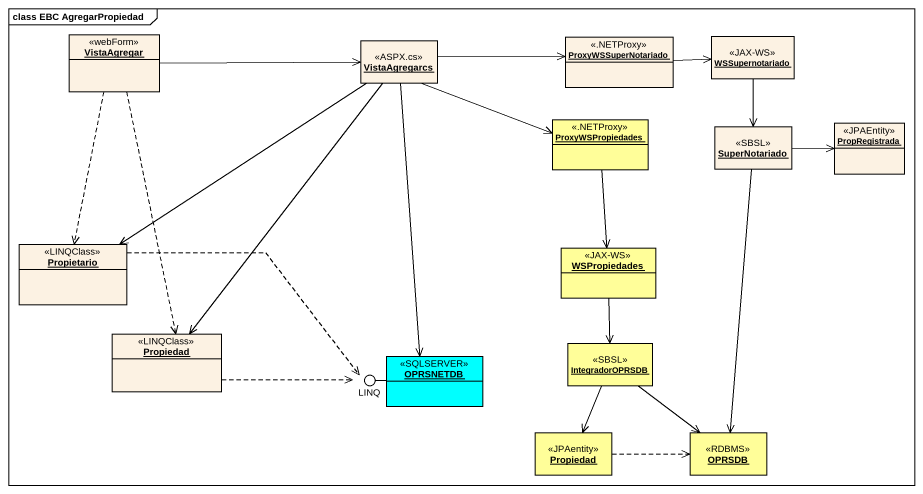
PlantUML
@startuml
mainframe class EBC AgregarPropiedad
allowmixing
hide circle
hide empty members
object VistaAgregar <<webForm>>
object VistaAgregarcs <<ASPX.cs>>
object ProxyWSSuperNotariado <<.NETProxy>>
object WSSupernotariado <<JAX-WS>>
object ProxyWSPropiedades <<.NETProxy>> #FFFE99
object PropRegistrada <<JPAEntity>>
object SuperNotariado <<SBSL>>
object Propietario <<LINQClass>>
object WSPropiedades <<JAX-WS>> #FFFE99
object Propiedad <<LINQClass>>
object OPRSNETDB <<SQLSERVER>> #00FFFF
object IntegradorOPRSDB <<SBSL>> #FFFE99
() LINQ
object "Propiedad" as Propiedad_2 <<JPAentity>> #FFFE99
object OPRSDB <<RDBMS>> #FFFE99
OPRSNETDB -left- LINQ
VistaAgregar -right-> VistaAgregarcs
VistaAgregar ..> Propietario
VistaAgregar ..> Propiedad
VistaAgregarcs -right-> ProxyWSSuperNotariado
VistaAgregarcs -right-> ProxyWSPropiedades
VistaAgregarcs --> Propietario
VistaAgregarcs --> Propiedad
VistaAgregarcs --> OPRSNETDB
ProxyWSSuperNotariado -right-> WSSupernotariado
WSSupernotariado --> SuperNotariado
ProxyWSPropiedades --> WSPropiedades
SuperNotariado -right-> PropRegistrada
SuperNotariado --> OPRSDB
Propietario .right.> LINQ
WSPropiedades --> IntegradorOPRSDB
Propiedad .right.> LINQ
IntegradorOPRSDB --> Propiedad_2
IntegradorOPRSDB --> OPRSDB
Propiedad_2 .right.> OPRSDB
@enduml
